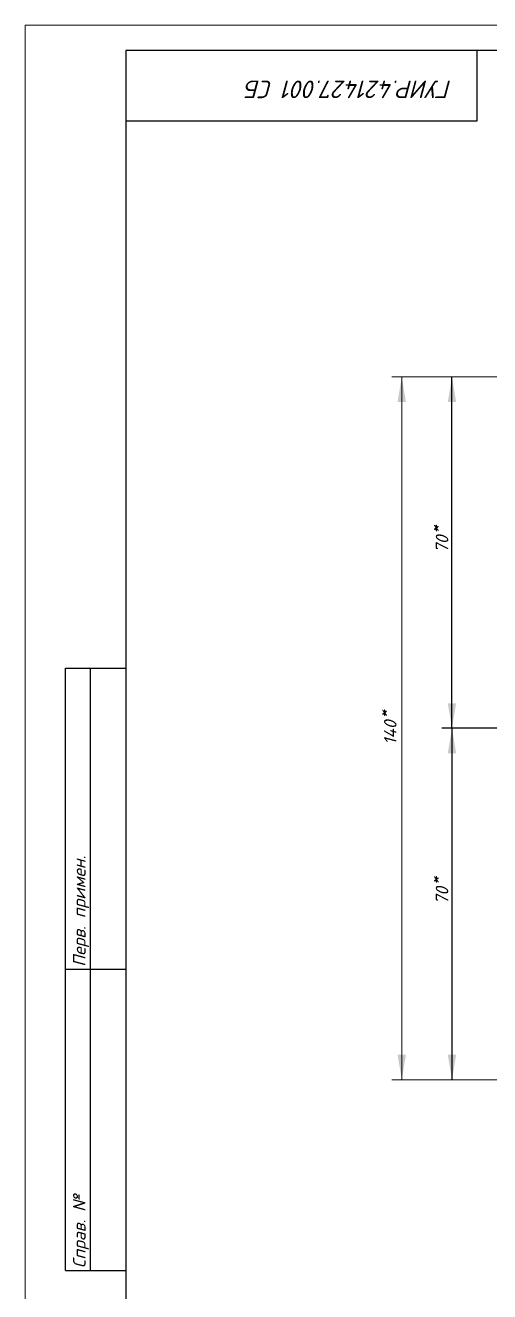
# Model space of a CAD drawing. Header units: millimetres. Extents: x 0 to 594, y 0 to 420.
# Drawn here: x 0 to 92.5, y 167.8 to 420 of the extents above; entities that cross this region are included whole.
import ezdxf
from ezdxf.enums import TextEntityAlignment as Align

# ---------------------------------------------------------------- set-up
doc = ezdxf.new("R2010")
doc.units = ezdxf.units.MM
doc.header["$LTSCALE"] = 0.5
doc.linetypes.add('осевая', pattern=[50.8, 31.75, -6.35, 6.35, -6.35])
doc.layers.add('рамка', color=253, linetype='Continuous', lineweight=5)
doc.styles.add('2.5', font='isocpeui.ttf', dxfattribs={"height": 2.5})
doc.styles.add('текст', font='isocpeui.ttf')

# ---------------------------------------------------------------- blocks, each defined once
blk = doc.blocks.new('*U25')
for p, q in [((90, 401), (90, 415)), ((20, 401), (90, 401)), ((8, 232), (8, 292)), ((8, 292), (20, 292)), ((13, 232), (13, 292)), ((8, 232), (20, 232)), ((8, 172), (8, 232)), ((13, 172), (13, 232)), ((8, 172), (20, 172))]:
    blk.add_line(p, q)
blk.add_lwpolyline([(20, 5), (589, 5), (589, 415), (20, 415)], close=True)
at = {"layer": 'рамка'}
blk.add_lwpolyline([(0, 420), (594, 420), (594, 0), (0, 0)], close=True, dxfattribs=at)
at = {"style": 'текст'}
for s, p in [('Перв. примен.', (12, 232.5)), ('Справ. №', (12, 172.5))]:
    blk.add_text(s, height=2.5, rotation=90, dxfattribs=at).set_placement(p)
for tag, p, height, rotation in [('ОБОЗНАЧЕНИЕ-ВЕРХ', (85, 409), 3.5, 180), ('ПРИМЕНЯЕМОСТЬ', (19, 232.5), 2.5, 90), ('СПРАВ№', (19, 172.5), 2.5, 90), ('ДАТАУЧЁТАДУБЛ', (19, 115.5), 2.5, 90), ('ИНВ№ДУБЛ', (19, 90.5), 2.5, 90), ('ВЗАМИНВ№', (19, 65.5), 2.5, 90), ('ДАТАУЧЁТА', (19, 30.5), 2.5, 90), ('ИНВ№ПОДЛ', (19, 5.5), 2.5, 90)]:
    blk.add_attdef(tag, p, '', height=height, rotation=rotation, dxfattribs=at)
for tag, p in [('ИЗМ4', (404.5, 56)), ('ЛИСТИЗМ4', (411.5, 56)), ('№ДОКУМИЗМ4', (421.5, 56)), ('ПОДПИЗМ4', (444.5, 56)), ('ДАТАИЗМ4', (459.5, 56)), ('ИЗМ3', (404.5, 51)), ('ЛИСТИЗМ3', (411.5, 51)), ('№ДОКУМИЗМ3', (421.5, 51)), ('ПОДПИЗМ3', (444.5, 51)), ('ДАТАИЗМ3', (459.5, 51)), ('ИЗМ2', (404.5, 46)), ('ЛИСТИЗМ2', (411.5, 46)), ('№ДОКУМИЗМ2', (421.5, 46)), ('ПОДПИЗМ2', (444.5, 46)), ('ДАТАИЗМ2', (459.5, 46)), ('ИЗМ1', (404.5, 41)), ('ЛИСТИЗМ1', (411.5, 41)), ('№ДОКУМИЗМ1', (421.5, 41)), ('ПОДПИЗМ1', (444.5, 41)), ('ДАТАИЗМ1', (459.5, 41)), ('РАЗРАБ', (421.5, 31)), ('ДАТАРАЗРАБ', (459.5, 31)), ('ПРОВ', (421.5, 26)), ('ДАТАПРОВ', (459.5, 26)), ('ТКОНТР', (421.5, 21)), ('ДАТАТКОНТР', (459.5, 21)), ('ЛИСТОВ', (574.5, 21)), ('10', (404.5, 16)), ('11', (421.5, 16)), ('12', (444.5, 16)), ('13', (459.5, 16)), ('НКОНТР', (421.5, 11)), ('ДАТАНКОНТР', (459.5, 11)), ('УТВ', (421.5, 6)), ('ДАТАУТВ', (459.5, 6))]:
    blk.add_attdef(tag, p, '', height=2.5, dxfattribs=at)
for tag, height, p in [('НАИМЕНОВАНИЕ1', 5, (504, 36)), ('НАИМЕНОВАНИЕ2', 3.5, (504, 31)), ('МАССА', 3.5, (562.5, 31)), ('МАСШТАБ', 3.5, (580, 31)), ('НАИМЕНОВАНИЕ3', 3.5, (504, 26)), ('НАИМЕНОВАНИЕ4', 2.5, (504, 21)), ('ЛИСТ', 2.5, (554.5, 21)), ('МАТЕРИАЛ1', 2.5, (504, 16)), ('МАТЕРИАЛ2', 2.5, (504, 11)), ('ПРЕДПРИЯТИЕ', 3.5, (564, 11)), ('МАТЕРИАЛ3', 2.5, (504, 6))]:
    blk.add_attdef(tag, text='', height=height, dxfattribs=at).set_placement(p, align=Align.CENTER)
for tag, p in [('ЛИТЕРА', (541.5, 31)), ('ЛИТЕРА2', (546.5, 31)), ('ЛИТЕРА3', (551.5, 31))]:
    blk.add_attdef(tag, text='', height=2.5, dxfattribs=at).set_placement(p, align=Align.RIGHT)
for tag, p in [('ИНДЕКС', (541.5, 31)), ('ИНДЕКС2', (546.5, 31)), ('ИНДЕКС3', (551.5, 31))]:
    blk.add_attdef(tag, text='', height=2.5, dxfattribs=at).set_placement(p, align=Align.TOP_LEFT)

msp = doc.modelspace()

# ---------------------------------------------------------------- linework, layer by layer
at = {"lineweight": 13}
for p, q in [((95, 350), (72.99, 350)), ((74.99, 210), (74.99, 350)), ((95, 210), (72.99, 210))]:
    msp.add_line(p, q, dxfattribs=at)
at = {"linetype": 'осевая', "lineweight": -3, "ltscale": 100}
for p, q in [((84.99, 280), (84.99, 350)), ((200, 280), (82.99, 280)), ((84.99, 280), (84.99, 210))]:
    msp.add_line(p, q, dxfattribs=at)
at = {"lineweight": 13}
for points in [[(74.15, 345), (75.82, 345), (74.99, 350)], [(84.15, 345), (85.82, 345), (84.99, 350)], [(84.15, 285), (85.82, 285), (84.99, 280)], [(84.15, 275), (85.82, 275), (84.99, 280)], [(74.15, 215), (75.82, 215), (74.99, 210)], [(84.15, 215), (85.82, 215), (84.99, 210)]]:
    msp.add_solid(points, dxfattribs=at)

# ---------------------------------------------------------------- block references
ref = msp.add_blockref('*U25', (0, 0))
ref.add_attrib('ОБОЗНАЧЕНИЕ-ВЕРХ', 'ГУИР.421427.001 СБ', (85, 409), dxfattribs={"height": 3.5, "rotation": 180, "style": 'текст'})

# ---------------------------------------------------------------- texts
at = {"linetype": 'осевая', "ltscale": 100, "style": '2.5'}
for s, p in [('*', (82.86, 318.79)), ('70', (84.26, 314.92)), ('*', (72.55, 281.99)), ('140', (73.95, 276.7)), ('*', (82.86, 248.79)), ('70', (84.26, 244.92))]:
    msp.add_text(s, height=2.5, rotation=90, dxfattribs=at).set_placement(p)

doc.saveas('drawing.dxf')
